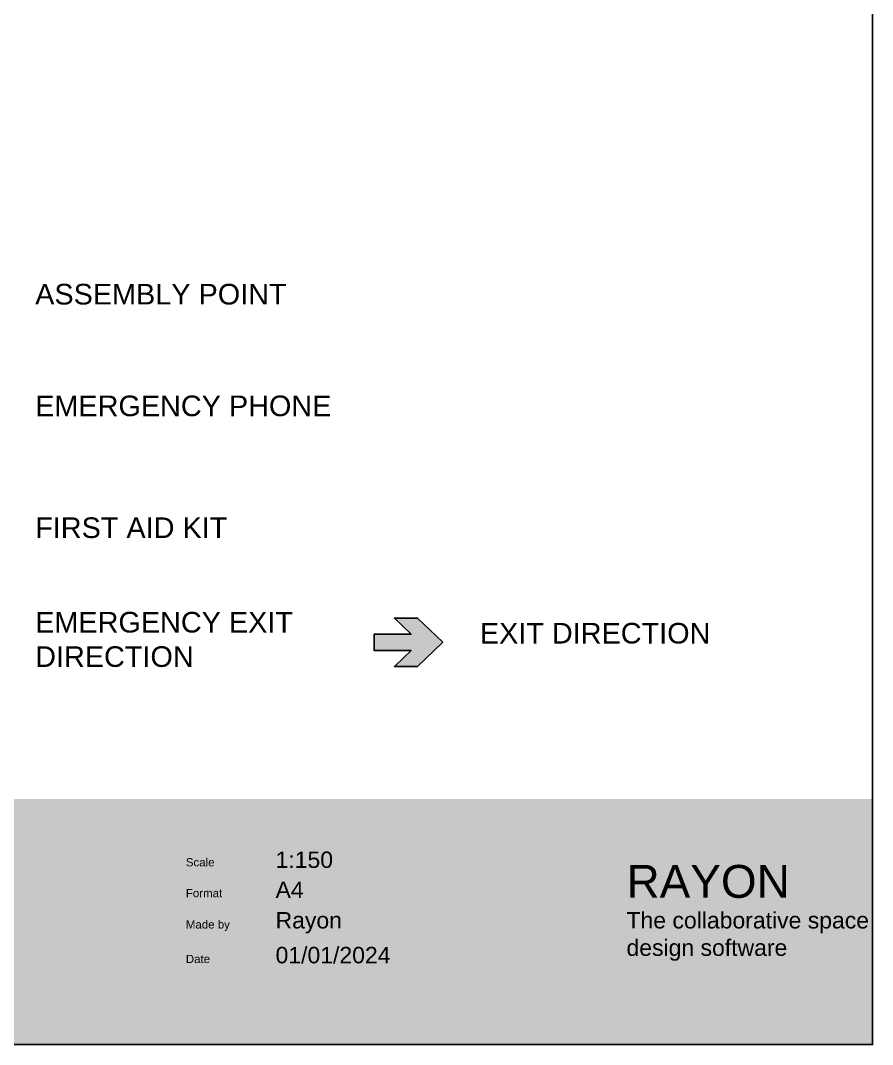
# Model space of a CAD drawing. Header units: metres. Extents: x 5231.1 to 5275.7, y -3151.4 to -3108.9.
# Drawn here: x 5263.28 to 5275.67, y -3151.35 to -3136.45 of the extents above; entities that cross this region are included whole.
import ezdxf

# ---------------------------------------------------------------- set-up
doc = ezdxf.new("R2010")
doc.units = ezdxf.units.M
doc.linetypes.add('Page Lines', pattern=[0])
doc.linetypes.add('Style White Lines', pattern=[0])
doc.layers.add('Imported blocks', color=7, linetype='Continuous', true_color=0xc57dd9)
doc.layers.add('New Layer_1', color=7, linetype='Continuous', true_color=0xca387c)
doc.styles.add('Layout Text Logo L', font='', dxfattribs={"height": 0.24})
doc.styles.add('Layout Text Subtitles', font='', dxfattribs={"height": 0.06})
doc.styles.add('Layout Text Titles', font='', dxfattribs={"height": 0.12})
doc.styles.add('Style', font='', dxfattribs={"height": 0.3})
doc.styles.get('Layout Text Logo L').set_extended_font_data('arial')
doc.styles.get('Layout Text Subtitles').set_extended_font_data('arial')
doc.styles.get('Layout Text Titles').set_extended_font_data('arial')
doc.styles.get('Style').set_extended_font_data('arial')

# ---------------------------------------------------------------- blocks, each defined once
blk = doc.blocks.new('Evacuation direction')
at = {"layer": 'Imported blocks', "transparency": 33554483}
blk.add_hatch(color=256, dxfattribs=at).paths.add_polyline_path([(0.0269, -0.0707), (0.1001, 0), (0.0269, 0.0707), (-0.0409, 0.0707), (0.0079, 0.0236), (-0.1001, 0.0236), (-0.1001, -0.0236), (0.0079, -0.0236), (-0.0409, -0.0707), (0.0269, -0.0707)], flags=0)
at = {"layer": 'Imported blocks', "linetype": 'Style White Lines'}
blk.add_lwpolyline([(0.0269, -0.0707), (0.1001, 0), (0.0269, 0.0707), (-0.0409, 0.0707), (0.0079, 0.0236), (-0.1001, 0.0236), (-0.1001, -0.0236), (0.0079, -0.0236), (-0.0409, -0.0707), (0.0269, -0.0707)], close=True, dxfattribs=at)
blk = doc.blocks.new('ScaledText')
at = {"layer": 'Imported blocks', "insert": (-10.5569, -23.254), "char_height": 0.12, "width": 1.860749, "attachment_point": 1, "style": 'Layout Text Titles'}
blk.add_mtext('1:150', dxfattribs=at)
blk = doc.blocks.new('ScaledText_1')
at = {"layer": 'Imported blocks', "insert": (-10.5569, -23.254), "char_height": 0.12, "width": 1.137022, "attachment_point": 1, "style": 'Layout Text Titles'}
blk.add_mtext('Rayon', dxfattribs=at)
blk = doc.blocks.new('ScaledText_2')
at = {"layer": 'Imported blocks', "insert": (-10.5569, -23.254), "char_height": 0.12, "width": 1.997618, "attachment_point": 1, "style": 'Layout Text Titles'}
blk.add_mtext('The collaborative space design software', dxfattribs=at)
blk = doc.blocks.new('ScaledText_3')
at = {"layer": 'Imported blocks', "insert": (-10.5569, -23.254), "char_height": 0.12, "width": 1.335909, "attachment_point": 1, "style": 'Layout Text Titles'}
blk.add_mtext('01/01/2024', dxfattribs=at)
blk = doc.blocks.new('ScaledText_4')
at = {"layer": 'Imported blocks', "insert": (-10.5569, -23.254), "char_height": 0.06, "width": 0.776617, "attachment_point": 1, "style": 'Layout Text Subtitles'}
blk.add_mtext('Date', dxfattribs=at)
blk = doc.blocks.new('ScaledText_5')
at = {"layer": 'Imported blocks', "insert": (-10.5569, -23.2373), "char_height": 0.06, "width": 0.776617, "attachment_point": 1, "style": 'Layout Text Subtitles'}
blk.add_mtext('Scale', dxfattribs=at)
blk = doc.blocks.new('ScaledText_6')
at = {"layer": 'Imported blocks', "insert": (-10.5569, -23.254), "char_height": 0.06, "width": 0.776617, "attachment_point": 1, "style": 'Layout Text Subtitles'}
blk.add_mtext('Made by', dxfattribs=at)
blk = doc.blocks.new('ScaledText_9')
at = {"layer": 'Imported blocks', "insert": (-10.5569, -23.254), "char_height": 0.24, "width": 2.248698, "attachment_point": 1, "style": 'Layout Text Logo L'}
blk.add_mtext('RAYON', dxfattribs=at)
blk = doc.blocks.new('ScaledText_12')
at = {"layer": 'Imported blocks', "insert": (-10.5569, -23.254), "char_height": 0.06, "width": 0.776617, "attachment_point": 1, "style": 'Layout Text Subtitles'}
blk.add_mtext('Format', dxfattribs=at)
blk = doc.blocks.new('ScaledText_13')
at = {"layer": 'Imported blocks', "insert": (-10.5569, -23.254), "char_height": 0.12, "width": 1.860749, "attachment_point": 1, "style": 'Layout Text Titles'}
blk.add_mtext('A4', dxfattribs=at)
blk = doc.blocks.new('Title block grey  horizontal')
at = {"layer": 'Imported blocks', "transparency": 33554483}
blk.add_hatch(color=256, dxfattribs=at).paths.add_polyline_path([(-21, -11.471), (-21, -14.835), (21, -14.835), (21, -11.471), (-21, -11.471)], flags=0)
h = blk.add_hatch(color=256, dxfattribs=at)
edge = h.paths.add_edge_path(flags=0)
edge.add_line((16.015, -13.51), (16.015, -12.611))
edge.add_ellipse((16.275, -12.601), major_axis=(-0.261, 0), ratio=0.998273, start_angle=633.0755, end_angle=722.1718, ccw=False)
edge.add_line((16.261, -12.341), (17.162, -12.341))
edge.add_ellipse((17.148, -12.601), major_axis=(-0.261, 0), ratio=0.998273, start_angle=177.8282, end_angle=266.9245, ccw=False)
edge.add_line((17.409, -12.611), (17.409, -13.51))
edge.add_ellipse((17.171, -13.498), major_axis=(-0.238, 0), ratio=0.998273, start_angle=447.9122, end_angle=537.0085, ccw=False)
edge.add_line((17.162, -13.736), (16.261, -13.736))
edge.add_ellipse((16.253, -13.498), major_axis=(-0.238, 0), ratio=0.998273, start_angle=362.9915, end_angle=452.0878, ccw=False)
h.paths.add_polyline_path([(16.444, -13.411), (16.444, -12.851), (17.006, -13.411), (16.444, -13.411)], flags=0)
edge = h.paths.add_edge_path(flags=0)
edge.add_line((16.756, -12.664), (16.757, -13.162))
edge.add_ellipse((16.758, -12.913), major_axis=(0.249, 0), ratio=0.998273, start_angle=-90.1899, end_angle=-30.0325)
edge.add_ellipse((16.758, -12.913), major_axis=(0.249, 0), ratio=0.998273, start_angle=-30.0327, end_angle=30.1247)
edge.add_ellipse((16.758, -12.913), major_axis=(0.249, 0), ratio=0.998273, start_angle=30.1248, end_angle=90.2821)
edge = h.paths.add_edge_path(flags=0)
edge.add_ellipse((16.59, -12.767), major_axis=(0.103, 0), ratio=0.998273, start_angle=0.0004, end_angle=45.0004)
edge.add_ellipse((16.59, -12.767), major_axis=(0.103, 0), ratio=0.998273, start_angle=45.0001, end_angle=90.0001)
edge.add_ellipse((16.59, -12.767), major_axis=(0.103, 0), ratio=0.998273, start_angle=90.0004, end_angle=135.0004)
edge.add_ellipse((16.59, -12.767), major_axis=(0.103, 0), ratio=0.998273, start_angle=-224.9991, end_angle=-179.9991)
edge.add_ellipse((16.59, -12.767), major_axis=(0.103, 0), ratio=0.998273, start_angle=-180.0009, end_angle=-135.0009)
edge.add_ellipse((16.59, -12.767), major_axis=(0.103, 0), ratio=0.998273, start_angle=-135.0004, end_angle=-90.0004)
edge.add_ellipse((16.59, -12.767), major_axis=(0.103, 0), ratio=0.998273, start_angle=-90.0001, end_angle=-45.0001)
edge.add_ellipse((16.59, -12.767), major_axis=(0.103, 0), ratio=0.998273, start_angle=-45.0004, end_angle=-0.0004)
at = {"layer": 'Imported blocks', "linetype": 'Page Lines'}
blk.add_lwpolyline([(-21, -14.835), (21, -14.835), (21, 14.835), (-21, 14.835), (-21, -14.835)], close=True, dxfattribs=at)
at = {"layer": 'Imported blocks', "yscale": 1.874944988229938}
for name, p, xscale in [('ScaledText', (32.61, 31.408), 1.874944988229938), ('ScaledText_5', (31.38, 31.286), 1.874944988229938), ('ScaledText_9', (37.421, 31.224), 1.87494498822991), ('ScaledText_13', (32.61, 30.997), 1.874944988229937), ('ScaledText_12', (31.38, 30.895), 1.874944988229937), ('ScaledText_1', (32.61, 30.579), 1.874944988229937), ('ScaledText_2', (37.421, 30.579), 1.874944988229911), ('ScaledText_6', (31.38, 30.466), 1.874944988229937), ('ScaledText_3', (32.61, 30.102), 1.874944988229936), ('ScaledText_4', (31.38, 29.993), 1.874944988229936)]:
    blk.add_blockref(name, p, dxfattribs=dict(at, xscale=xscale))

msp = doc.modelspace()

# ---------------------------------------------------------------- block references
at = {"layer": 'Imported blocks'}
for name, p, xscale, yscale in [('Title block grey  horizontal', (5253.39, -3135.59), 1.060714285714218, 1.062549277919129), ('Evacuation direction', (5268.916, -3145.5), 4.994952745507343, 4.994952745507343)]:
    msp.add_blockref(name, p, dxfattribs=dict(at, xscale=xscale, yscale=yscale))

# ---------------------------------------------------------------- texts
at = {"layer": 'New Layer_1', "char_height": 0.3, "attachment_point": 1, "style": 'Style'}
for s, insert, width in [('ASSEMBLY POINT', (5263.489, -3140.285), 4.29766), ('EMERGENCY PHONE', (5263.489, -3141.91), 5.01302), ('FIRST AID KIT', (5263.489, -3143.683), 3.28932), ('EMERGENCY EXIT \\PDIRECTION', (5263.489, -3145.058), 4.4612), ('EXIT DIRECTION', (5269.955, -3145.218), 3.89089)]:
    msp.add_mtext(s, dxfattribs=dict(at, insert=insert, width=width))

doc.saveas('drawing.dxf')
